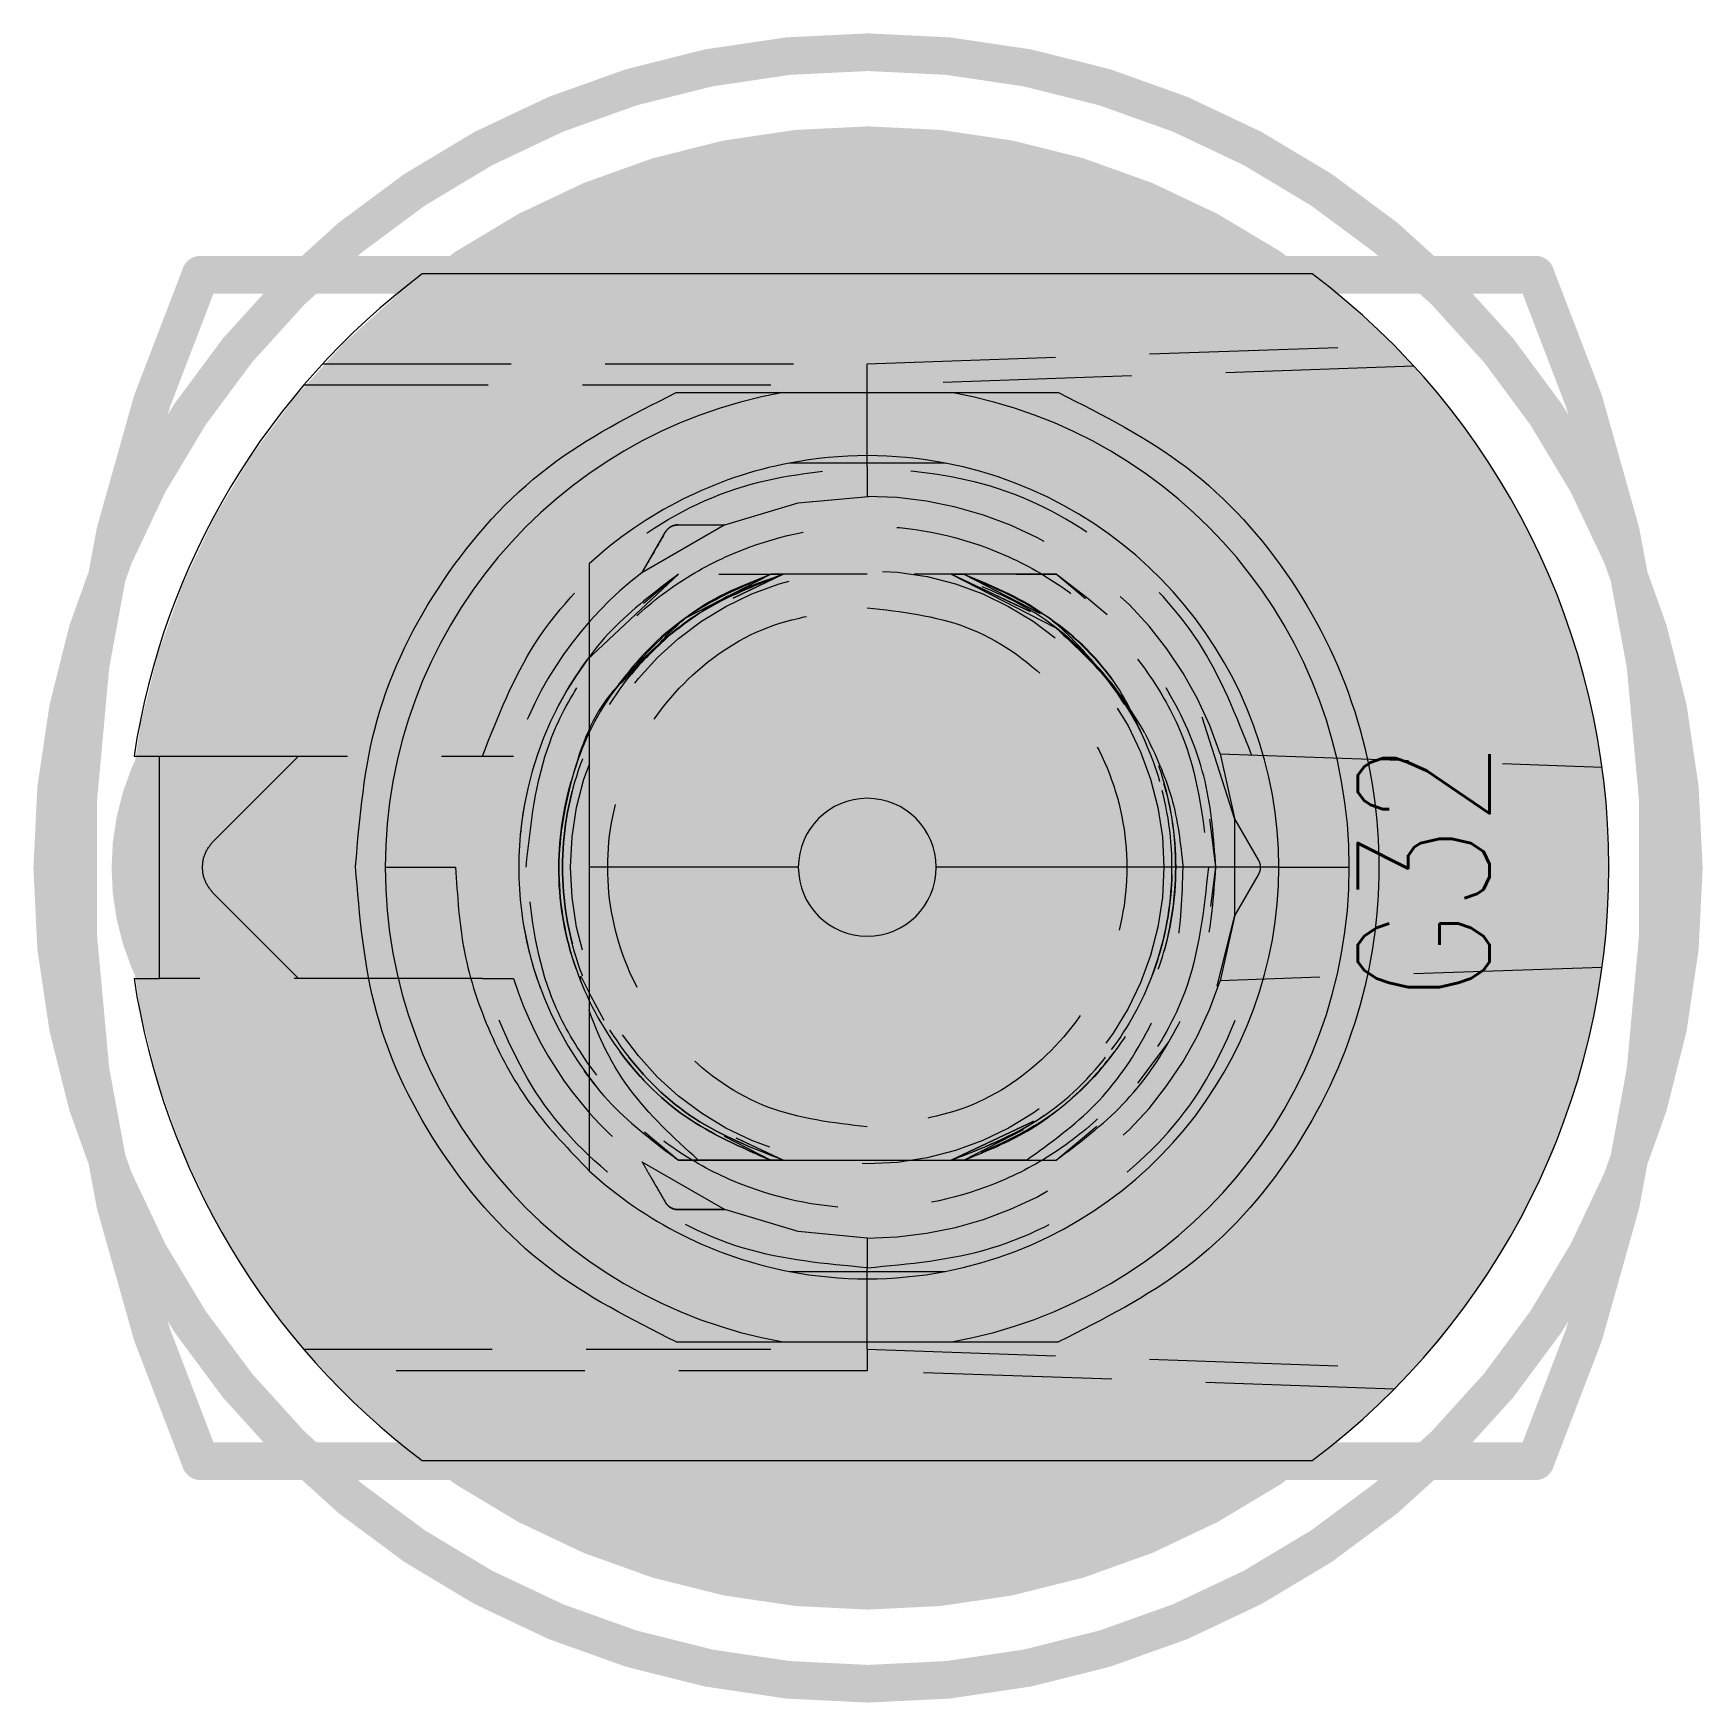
# Model space of a CAD drawing. Header units: millimetres. Extents: x 5 to 1395, y 5 to 415.
# Drawn here: x 1286.48 to 1297.73, y 230.17 to 241.43 of the extents above; entities that cross this region are included whole.
import ezdxf

# ---------------------------------------------------------------- set-up
doc = ezdxf.new("R2010")
doc.units = ezdxf.units.MM
doc.linetypes.add('HIDDEN', pattern=[1.905, 1.27, -0.635])
for name, color, linetype in [('DRIL_PLTE_THRU_01', 16, 'Continuous'), ('DRIL_PLTE_THRU_02', 146, 'Continuous'), ('DRIL_PLTE_THRU_03', 56, 'Continuous'), ('DRIL_PLTE_THRU_04', 216, 'Continuous'), ('DRIL_PLTE_THRU_05', 34, 'Continuous'), ('DRIL_PLTE_THRU_06', 96, 'Continuous'), ('DRIL_PLTE_THRU_07', 171, 'Continuous'), ('DRIL_PLTE_THRU_08', 176, 'Continuous'), ('DRIL_SYMBOL', 2, 'Continuous'), ('PADS_BOT', 5, 'Continuous'), ('PADS_INNER', 1, 'Continuous'), ('PADS_TOP', 1, 'Continuous'), ('PART_NAME_01', 1, 'Continuous'), ('PART_TOP_2DLINE_26', 5, 'Continuous'), ('PART_TOP_2DLINE_27', 5, 'Continuous')]:
    doc.layers.add(name, color=color, linetype=linetype)
doc.styles.add('W0$127', font='simplex', dxfattribs={"width": 0.75})

# ---------------------------------------------------------------- blocks, each defined once
blk = doc.blocks.new('SMOOTH_0$254')
at = {"const_width": 0.127}
blk.add_lwpolyline([(-0.0635, 0, 1), (0.0635, 0, 1)], format="xyb", close=True, dxfattribs=at)
blk = doc.blocks.new('PART_BODY_TOP_1')
at = {"layer": 'PART_TOP_2DLINE_26', "const_width": 0.254}
blk.add_lwpolyline([(5.5, 0, 1), (-5.5, 0, 1)], format="xyb", close=True, dxfattribs=at)
at = {"layer": 'PART_TOP_2DLINE_27', "const_width": 0.254}
blk.add_lwpolyline([(-4.5, 4), (4.5, 4, -0.208911), (4.5, -4), (-4.5, -4, -0.208911)], format="xyb", close=True, dxfattribs=at)
at = {"layer": 'PART_TOP_2DLINE_27'}
for p in [(-4.5, 4), (4.5, 4), (-4.5, -4), (4.5, -4)]:
    blk.add_blockref('SMOOTH_0$254', p, dxfattribs=at)
blk = doc.blocks.new('DRIL_SYMBOL_5$15')
at = {"layer": 'DRIL_SYMBOL', "const_width": 0.0508}
for points in [[(0, -0.254), (0, 0.254)], [(-0.254, 0), (0.254, 0)]]:
    blk.add_lwpolyline(points, dxfattribs=at)
blk = doc.blocks.new('DRIL_HOLE_5$15')
at = {"const_width": 2.575}
blk.add_lwpolyline([(-1.2875, 0, 1), (1.2875, 0, 1)], format="xyb", close=True, dxfattribs=at)
blk.add_blockref('DRIL_SYMBOL_5$15', (0, 0))
blk = doc.blocks.new('PAD_0')
at = {"const_width": 5}
blk.add_lwpolyline([(0, -2.5, 1), (0, 2.5, 1)], format="xyb", close=True, dxfattribs=at)
blk = doc.blocks.new('STK_TOP_181')
at = {"layer": 'DRIL_PLTE_THRU_01'}
blk.add_blockref('DRIL_HOLE_5$15', (0, 0), dxfattribs=at)
at = {"layer": 'DRIL_PLTE_THRU_02'}
blk.add_blockref('DRIL_HOLE_5$15', (0, 0), dxfattribs=at)
at = {"layer": 'DRIL_PLTE_THRU_03'}
blk.add_blockref('DRIL_HOLE_5$15', (0, 0), dxfattribs=at)
at = {"layer": 'DRIL_PLTE_THRU_04'}
blk.add_blockref('DRIL_HOLE_5$15', (0, 0), dxfattribs=at)
at = {"layer": 'DRIL_PLTE_THRU_05'}
blk.add_blockref('DRIL_HOLE_5$15', (0, 0), dxfattribs=at)
at = {"layer": 'DRIL_PLTE_THRU_06'}
blk.add_blockref('DRIL_HOLE_5$15', (0, 0), dxfattribs=at)
at = {"layer": 'DRIL_PLTE_THRU_07'}
blk.add_blockref('DRIL_HOLE_5$15', (0, 0), dxfattribs=at)
at = {"layer": 'DRIL_PLTE_THRU_08'}
blk.add_blockref('DRIL_HOLE_5$15', (0, 0), dxfattribs=at)
at = {"layer": 'PADS_BOT'}
blk.add_blockref('PAD_0', (0, 0), dxfattribs=at)
at = {"layer": 'PADS_INNER'}
blk.add_blockref('PAD_0', (0, 0), dxfattribs=at)
at = {"layer": 'PADS_TOP'}
blk.add_blockref('PAD_0', (0, 0), dxfattribs=at)
blk = doc.blocks.new('DRIL_SYMBOL_2$55')
at = {"layer": 'DRIL_SYMBOL', "const_width": 0.0508}
for points in [[(0, -0.254), (0, 0.254)], [(-0.254, 0), (0.254, 0)]]:
    blk.add_lwpolyline(points, dxfattribs=at)
blk = doc.blocks.new('DRIL_HOLE_2$55')
at = {"const_width": 1.275}
blk.add_lwpolyline([(-0.6375, 0, 1), (0.6375, 0, 1)], format="xyb", close=True, dxfattribs=at)
blk.add_blockref('DRIL_SYMBOL_2$55', (0, 0))
blk = doc.blocks.new('PAD_1')
at = {"const_width": 1.75}
blk.add_lwpolyline([(0, -0.875, 1), (0, 0.875, 1)], format="xyb", close=True, dxfattribs=at)
blk = doc.blocks.new('STK_TOP_182')
at = {"layer": 'DRIL_PLTE_THRU_01'}
blk.add_blockref('DRIL_HOLE_2$55', (0, 0), dxfattribs=at)
at = {"layer": 'DRIL_PLTE_THRU_02'}
blk.add_blockref('DRIL_HOLE_2$55', (0, 0), dxfattribs=at)
at = {"layer": 'DRIL_PLTE_THRU_03'}
blk.add_blockref('DRIL_HOLE_2$55', (0, 0), dxfattribs=at)
at = {"layer": 'DRIL_PLTE_THRU_04'}
blk.add_blockref('DRIL_HOLE_2$55', (0, 0), dxfattribs=at)
at = {"layer": 'DRIL_PLTE_THRU_05'}
blk.add_blockref('DRIL_HOLE_2$55', (0, 0), dxfattribs=at)
at = {"layer": 'DRIL_PLTE_THRU_06'}
blk.add_blockref('DRIL_HOLE_2$55', (0, 0), dxfattribs=at)
at = {"layer": 'DRIL_PLTE_THRU_07'}
blk.add_blockref('DRIL_HOLE_2$55', (0, 0), dxfattribs=at)
at = {"layer": 'DRIL_PLTE_THRU_08'}
blk.add_blockref('DRIL_HOLE_2$55', (0, 0), dxfattribs=at)
at = {"layer": 'PADS_BOT'}
blk.add_blockref('PAD_1', (0, 0), dxfattribs=at)
at = {"layer": 'PADS_INNER'}
blk.add_blockref('PAD_1', (0, 0), dxfattribs=at)
at = {"layer": 'PADS_TOP'}
blk.add_blockref('PAD_1', (0, 0), dxfattribs=at)
blk = doc.blocks.new('SYM_TOP_3')
for name, p in [('PART_BODY_TOP_1', (0, 0)), ('STK_TOP_181', (0, 0)), ('STK_TOP_182', (3.35, 0))]:
    blk.add_blockref(name, p)
blk = doc.blocks.new('PART_TOP_23')
blk.add_blockref('SYM_TOP_3', (0, 0))
at = {"layer": 'PART_NAME_01', "style": 'W0$127', "width": 0.75}
blk.add_text('G32', height=0.889, rotation=270, dxfattribs=at).set_placement((-4.191, 0.889))
blk = doc.blocks.new('q')
at = {"rotation": 180}
blk.add_blockref('PART_TOP_23', (1292.105, 235.799), dxfattribs=at)

msp = doc.modelspace()

# ---------------------------------------------------------------- linework, layer by layer
at = {"color": 7, "linetype": 'Continuous', "lineweight": 15}
for p, q in [((1295.0998, 239.8038), (1289.0998, 239.8038)), ((1287.1564, 236.5538), (1287.3248, 236.5538)), ((1287.3248, 236.5538), (1287.3248, 235.0538)), ((1288.8498, 235.8038), (1289.3248, 235.8038)), ((1291.6351, 235.8038), (1290.2248, 235.8038)), ((1294.8748, 235.8038), (1292.5646, 235.8038)), ((1294.8748, 235.8038), (1295.3498, 235.8038)), ((1287.1564, 235.0538), (1287.3248, 235.0538)), ((1289.0998, 231.8038), (1295.0998, 231.8038))]:
    msp.add_line(p, q, dxfattribs=at)
at = {"color": 7, "linetype": 'HIDDEN', "lineweight": 0}
for p, q in [((1292.0998, 239.1982), (1295.6523, 239.3223)), ((1288.4285, 239.1981), (1292.0998, 239.1981)), ((1292.0998, 239.0538), (1292.0998, 239.1982)), ((1295.7855, 239.1825), (1292.0998, 239.0538)), ((1291.4495, 239.0538), (1288.3001, 239.0538)), ((1292.0998, 238.5038), (1292.0998, 239.0538)), ((1292.0998, 238.5038), (1292.0998, 238.3038)), ((1292.6242, 238.5288), (1292.6242, 238.5288)), ((1291.1399, 238.1121), (1290.5807, 237.7893)), ((1290.5807, 237.7893), (1290.7382, 238.0621)), ((1290.2106, 237.2014), (1290.8263, 237.7788)), ((1290.8263, 237.7788), (1290.5903, 237.581)), ((1290.8772, 237.4848), (1291.4489, 237.7788)), ((1290.8772, 237.4848), (1291.4489, 237.7788)), ((1291.0989, 237.7788), (1291.4489, 237.7788)), ((1291.1948, 237.619), (1291.5338, 237.7788)), ((1291.5338, 237.7788), (1291.1948, 237.619)), ((1291.4489, 237.7788), (1291.2078, 237.6548)), ((1291.7846, 237.7788), (1291.5338, 237.7788)), ((1292.0182, 237.7788), (1291.7846, 237.7788)), ((1292.0998, 237.7788), (1291.8318, 237.7788)), ((1292.6658, 237.7788), (1292.415, 237.7788)), ((1292.6658, 237.7788), (1293.3713, 237.4175)), ((1292.6658, 237.7788), (1293.1357, 237.5572)), ((1293.1356, 237.5572), (1292.6658, 237.7788)), ((1292.6658, 237.7787), (1293.1979, 237.5279)), ((1293.1979, 237.5279), (1292.6658, 237.7787)), ((1292.6658, 237.7787), (1293.1979, 237.5279)), ((1293.1979, 237.5279), (1292.6658, 237.7787)), ((1293.3733, 237.7788), (1292.7507, 237.7788)), ((1293.1977, 237.5489), (1292.7507, 237.7788)), ((1292.7507, 237.7788), (1293.2647, 237.5145)), ((1293.2648, 237.5144), (1292.7507, 237.7788)), ((1292.7507, 237.7788), (1293.2648, 237.5145)), ((1293.1007, 237.7788), (1293.3733, 237.7788)), ((1293.5127, 237.662), (1293.3733, 237.7788)), ((1293.5708, 237.6133), (1293.3733, 237.7788)), ((1294.5789, 236.1266), (1294.3587, 236.8148)), ((1294.4799, 236.5687), (1297.054, 236.4788)), ((1294.4799, 236.5687), (1294.5789, 236.1266)), ((1287.3248, 236.5538), (1289.5061, 236.5538)), ((1287.6917, 235.9806), (1288.265, 236.5538)), ((1294.4498, 235.8038), (1294.4092, 236.1275)), ((1294.4498, 235.8038), (1294.4109, 236.1141)), ((1294.5789, 236.1266), (1294.7364, 235.8538)), ((1294.5789, 235.4809), (1294.5789, 236.1266)), ((1294.4166, 235.5388), (1294.4498, 235.8038)), ((1294.7364, 235.7538), (1294.5789, 235.4809)), ((1288.265, 235.0538), (1287.6917, 235.627)), ((1294.4598, 235.003), (1294.5789, 235.4809)), ((1294.5789, 235.4809), (1294.4799, 235.0389)), ((1297.054, 235.1288), (1294.4799, 235.0389)), ((1289.5061, 235.0538), (1287.3248, 235.0538)), ((1293.9243, 234.3472), (1294.135, 234.6288)), ((1293.2223, 234.0912), (1292.6658, 233.8288)), ((1292.6658, 233.8288), (1293.2223, 234.0912)), ((1293.2223, 234.0912), (1292.6658, 233.8288)), ((1292.6658, 233.8288), (1293.2223, 234.0912)), ((1290.5979, 234.0202), (1290.8263, 233.8288)), ((1290.648, 233.9782), (1290.8263, 233.8288)), ((1291.1341, 233.9907), (1291.4489, 233.8288)), ((1291.5338, 233.8288), (1291.2165, 233.9784)), ((1291.2209, 233.9763), (1291.5338, 233.8288)), ((1292.7507, 233.8288), (1293.1542, 234.0362)), ((1293.3733, 233.8288), (1293.6468, 234.058)), ((1290.5807, 233.8183), (1291.1399, 233.4954)), ((1290.8263, 233.8288), (1291.4489, 233.8288)), ((1291.4489, 233.8288), (1290.8263, 233.8288)), ((1290.8263, 233.8288), (1291.7846, 233.8288)), ((1291.7846, 233.8288), (1292.415, 233.8288)), ((1292.415, 233.8288), (1293.1724, 233.8288)), ((1292.7507, 233.8288), (1293.3733, 233.8288)), ((1293.1724, 233.8288), (1292.7507, 233.8288)), ((1291.1399, 233.4954), (1290.8248, 233.4954)), ((1292.0998, 233.3038), (1292.0998, 233.1038)), ((1292.0998, 232.5538), (1292.0998, 233.1038)), ((1288.3001, 232.5538), (1291.4495, 232.5538)), ((1292.0998, 232.5538), (1295.7855, 232.4251)), ((1292.0998, 232.5538), (1292.0998, 232.4094)), ((1292.0998, 232.4094), (1288.4285, 232.4094)), ((1295.6523, 232.2853), (1292.0998, 232.4094))]:
    msp.add_line(p, q, dxfattribs=at)
at = {"color": 7, "linetype": 'HIDDEN', "lineweight": 0, "flags": 128}
for points in [[(1291.1399, 238.1121), (1291.6342, 238.26), (1292.1083, 238.3038)], [(1290.8263, 237.7788), (1290.8263, 237.7788)], [(1291.5338, 237.7788), (1291.5338, 237.7788)], [(1291.5338, 237.7788), (1291.5338, 237.7788)], [(1291.5338, 237.7788), (1291.5338, 237.7788)], [(1291.5338, 237.7788), (1291.5338, 237.7788)], [(1291.5338, 237.7788), (1291.5338, 237.7788)], [(1292.6658, 237.7788), (1292.6658, 237.7788)], [(1292.6658, 237.7788), (1292.6658, 237.7788)], [(1292.6658, 237.7788), (1292.6658, 237.7788)], [(1292.6658, 237.7788), (1292.6658, 237.7788)], [(1292.6658, 237.7788), (1292.6658, 237.7788)], [(1292.6658, 237.7788), (1292.6658, 237.7788)], [(1292.6658, 237.7788), (1292.6658, 237.7788)], [(1292.6658, 237.7788), (1292.6658, 237.7788)], [(1293.3733, 237.7788), (1293.3733, 237.7788)], [(1290.1706, 235.0277), (1290.1668, 235.0563), (1290.1667, 235.0652), (1290.167, 235.0665), (1290.1674, 235.0674), (1290.1675, 235.0675), (1290.1675, 235.0676), (1290.1676, 235.0676), (1290.1676, 235.0676), (1290.1676, 235.0676), (1290.1676, 235.0676), (1290.1676, 235.0676), (1290.1675, 235.0676), (1290.1673, 235.0676), (1290.1672, 235.0676), (1290.1672, 235.0676), (1290.1672, 235.0676), (1290.1672, 235.0676), (1290.1672, 235.0676), (1290.1673, 235.0676), (1290.1675, 235.0677), (1290.1677, 235.0677), (1290.1678, 235.0677), (1290.1678, 235.0677), (1290.1679, 235.0678), (1290.1679, 235.0678), (1290.1679, 235.0678), (1290.1679, 235.0678), (1290.1682, 235.0678), (1290.1686, 235.0677), (1290.1693, 235.0673), (1290.1719, 235.0644), (1290.2361, 234.9349), (1290.3233, 234.7719)], [(1293.879, 234.7765), (1293.879, 234.7765)], [(1293.127, 234.0246), (1293.127, 234.0246)], [(1290.8263, 233.8288), (1290.8263, 233.8288)], [(1290.8263, 233.8288), (1290.8263, 233.8288)], [(1290.8263, 233.8288), (1290.8263, 233.8288)], [(1290.8263, 233.8288), (1290.8263, 233.8288)], [(1290.8263, 233.8288), (1290.8263, 233.8288)], [(1290.8263, 233.8288), (1290.8263, 233.8288)], [(1290.8263, 233.8288), (1290.8263, 233.8288)], [(1290.8263, 233.8288), (1290.8263, 233.8288)], [(1291.7846, 233.8288), (1291.7846, 233.8288)], [(1292.415, 233.8288), (1292.415, 233.8288)], [(1293.3733, 233.8288), (1293.3733, 233.8288)], [(1293.3733, 233.8288), (1293.3733, 233.8288)], [(1293.3733, 233.8288), (1293.3733, 233.8288)], [(1293.3733, 233.8288), (1293.3733, 233.8288)], [(1293.3733, 233.8288), (1293.3733, 233.8288)], [(1293.3733, 233.8288), (1293.3733, 233.8288)], [(1293.3733, 233.8288), (1293.3733, 233.8288)], [(1292.0998, 233.3038), (1291.6342, 233.3475), (1291.1399, 233.4954)]]:
    msp.add_lwpolyline(points, dxfattribs=at)
at = {"color": 7, "linetype": 'HIDDEN', "lineweight": 0}
msp.add_circle((1292.0998, 235.8038), 2, dxfattribs=at)
at = {"color": 7, "linetype": 'Continuous', "lineweight": 15}
for radius, start, end in [(5, 126.8699, 171.37307), (5, 306.8699, 53.1301), (3.25, 100.06327, 180), (3.25, 0, 79.93673), (2.775, 100.89324, 132.50663), (2.775, 79.10676, 100.89295), (2.775, 0, 79.10705), (0.4648, 0, 180), (3.25, 180, 259.93673), (0.4648, 180, 0), (2.775, 280.89295, 0), (3.25, 280.06327, 0), (5, 188.62693, 233.1301), (2.775, 227.49336, 259.10705), (2.775, 259.10668, 280.89376)]:
    msp.add_arc((1292.0998, 235.8038), radius, start, end, dxfattribs=at)
at = {"color": 7, "linetype": 'HIDDEN', "lineweight": 0}
for radius, start, end in [(2.5, 17.81569, 90), (2.5, 127.42024, 162.5424), (2.35, 143.50581, 237.18508), (2.5, 197.4576, 232.57976), (2.5, 270, 342.18431)]:
    msp.add_arc((1292.0998, 235.8038), radius, start, end, dxfattribs=at)
at = {"color": 7, "linetype": 'Continuous', "lineweight": 15}
for points, knots in [([(1288.6498, 235.8098), (1288.6784, 236.1433), (1288.737, 236.8255), (1289.2032, 237.7632), (1289.9001, 238.5449), (1290.5115, 238.8531), (1290.8104, 239.0038)], [0, 0, 0, 0, 0.2444231, 0.4999988, 0.7555771, 1, 1, 1, 1]), ([(1290.8104, 239.0038), (1290.9449, 239.0038), (1291.1187, 239.0038), (1291.313, 239.0038), (1291.3936, 239.0038), (1291.4476, 239.0038), (1291.4872, 239.0038), (1291.5134, 239.0038), (1291.5275, 239.0038), (1291.5315, 239.0038), (1291.5318, 239.0038), (1291.5319, 239.0038)], [0, 0, 0, 0, 0.5219303, 0.6747098, 0.7796398, 0.8517274, 0.9016628, 0.9545684, 0.9758824, 0.9930947, 1, 1, 1, 1]), ([(1291.5319, 239.0038), (1291.7079, 239.0038), (1292.0603, 239.0038), (1292.4534, 239.0038), (1292.6458, 239.0038), (1292.6677, 239.0038)], [0, 0, 0, 0, 0.469102, 0.9396181, 1, 1, 1, 1]), ([(1292.6677, 239.0038), (1292.6682, 239.0038), (1292.6694, 239.0038), (1292.6811, 239.0038), (1292.7246, 239.0038), (1292.9211, 239.0038), (1293.155, 239.0038), (1293.3512, 239.0038), (1293.3892, 239.0038)], [0, 0, 0, 0, 0.0169314, 0.0392985, 0.0816917, 0.236197, 0.8521604, 1, 1, 1, 1]), ([(1293.3892, 239.0038), (1293.6882, 238.8529), (1294.2999, 238.5441), (1295.002, 237.7608), (1295.4504, 236.8211), (1295.5984, 235.8038), (1295.4504, 234.7864), (1295.002, 233.8468), (1294.2999, 233.0635), (1293.6882, 232.7547), (1293.3892, 232.6038)], [0, 0, 0, 0, 0.1222038, 0.25, 0.377796, 0.4999996, 0.6222032, 0.75, 0.8777962, 1, 1, 1, 1]), ([(1292.6242, 238.5288), (1292.3341, 238.5288), (1291.981, 238.5288), (1291.6368, 238.5288), (1291.5754, 238.5288)], [0, 0, 0, 0, 0.8214879, 1, 1, 1, 1]), ([(1290.2248, 237.8495), (1290.2248, 237.4119), (1290.2248, 236.8089), (1290.2248, 236.0201), (1290.2248, 235.8038)], [0, 0, 0, 0, 0.7257586, 1, 1, 1, 1]), ([(1290.8104, 232.6038), (1290.5107, 232.755), (1289.8976, 233.0643), (1289.1995, 233.8492), (1288.734, 234.7908), (1288.6774, 235.4753), (1288.6498, 235.8098)], [0, 0, 0, 0, 0.2443907, 0.4999995, 0.7556086, 1, 1, 1, 1]), ([(1289.3248, 235.8038), (1289.3362, 235.612), (1289.3591, 235.2285), (1289.5439, 234.6793), (1289.8238, 234.172), (1290.0912, 233.896), (1290.2248, 233.758)], [0, 0, 0, 0, 0.25, 0.5, 0.749998, 1, 1, 1, 1]), ([(1290.2248, 235.8038), (1290.2248, 235.6089), (1290.2248, 235.1044), (1290.2248, 234.4227), (1290.2248, 233.9737), (1290.2248, 233.7581)], [0, 0, 0, 0, 0.2465265, 0.6381386, 1, 1, 1, 1]), ([(1291.5754, 233.0788), (1291.8655, 233.0788), (1292.2186, 233.0788), (1292.5628, 233.0788), (1292.6242, 233.0788)], [0, 0, 0, 0, 0.8214929, 1, 1, 1, 1]), ([(1290.8104, 232.6038), (1290.9449, 232.6038), (1291.1187, 232.6038), (1291.313, 232.6038), (1291.3936, 232.6038), (1291.4476, 232.6038), (1291.4872, 232.6038), (1291.5134, 232.6038), (1291.5275, 232.6038), (1291.5315, 232.6038), (1291.5318, 232.6038), (1291.5319, 232.6038)], [0, 0, 0, 0, 0.5219303, 0.6747098, 0.7796398, 0.8517274, 0.9016628, 0.9545684, 0.9758824, 0.9930947, 1, 1, 1, 1]), ([(1291.5319, 232.6038), (1291.7079, 232.6038), (1292.0603, 232.6038), (1292.4534, 232.6038), (1292.6458, 232.6038), (1292.6677, 232.6038)], [0, 0, 0, 0, 0.469102, 0.9396181, 1, 1, 1, 1]), ([(1292.6677, 232.6038), (1292.6682, 232.6038), (1292.6694, 232.6038), (1292.6811, 232.6038), (1292.7246, 232.6038), (1292.9211, 232.6038), (1293.155, 232.6038), (1293.3512, 232.6038), (1293.3892, 232.6038)], [0, 0, 0, 0, 0.0169314, 0.0392985, 0.0816917, 0.236197, 0.8521604, 1, 1, 1, 1])]:
    msp.add_open_spline(points, degree=3, knots=knots, dxfattribs=at)
at = {"color": 7, "linetype": 'HIDDEN', "lineweight": 0}
for points, knots in [([(1289.5061, 236.5538), (1289.6093, 236.8181), (1289.8215, 237.361), (1290.4507, 237.9973), (1291.2367, 238.425), (1291.8172, 238.478), (1292.0998, 238.5038)], [0, 0, 0, 0, 0.24339277, 0.49999976, 0.75660896, 1, 1, 1, 1]), ([(1294.6914, 236.5613), (1294.5876, 236.8247), (1294.3745, 237.3659), (1293.7456, 237.9995), (1292.961, 238.4254), (1292.3818, 238.4781), (1292.0998, 238.5038)], [0, 0, 0, 0, 0.2434236, 0.4999997, 0.7565772, 1, 1, 1, 1]), ([(1289.7998, 235.8038), (1289.8307, 236.093), (1289.8784, 236.5395), (1290.1647, 237.0756), (1290.4619, 237.4411), (1290.8279, 237.7403), (1291.3639, 238.0176), (1292.0998, 238.1596), (1292.8356, 238.0176), (1293.3716, 237.7404), (1293.7375, 237.4413), (1294.0348, 237.0758), (1294.3212, 236.5396), (1294.3689, 236.093), (1294.3998, 235.8038)], [0, 0, 0, 0, 0.1197214, 0.1848231, 0.2499997, 0.3151018, 0.3802781, 0.4999995, 0.6197219, 0.6848236, 0.7500002, 0.8151023, 0.8802786, 1, 1, 1, 1]), ([(1290.7382, 238.0621), (1290.6972, 237.9911), (1290.643, 237.8972), (1290.5948, 237.8137), (1290.5824, 237.7924), (1290.5812, 237.7903), (1290.5807, 237.7893)], [0, 0, 0, 0, 0.6387252, 0.8437507, 0.9250025, 1, 1, 1, 1]), ([(1290.7382, 238.0621), (1290.7431, 238.0694), (1290.7529, 238.0838), (1290.7743, 238.0996), (1290.7987, 238.1102), (1290.8161, 238.1115), (1290.8248, 238.1121)], [0, 0, 0, 0, 0.2508058, 0.5000111, 0.7491998, 1, 1, 1, 1]), ([(1290.8248, 238.1121), (1290.8171, 238.1118), (1290.8067, 238.1114), (1290.7894, 238.1059), (1290.7811, 238.1022), (1290.7753, 238.0991), (1290.7696, 238.0956), (1290.762, 238.0902), (1290.748, 238.0777), (1290.7424, 238.0688), (1290.7382, 238.0621)], [0, 0, 0, 0, 0.3001409, 0.4066692, 0.4526345, 0.4958868, 0.5401136, 0.5867227, 0.694532, 1, 1, 1, 1]), ([(1290.8248, 238.1121), (1290.9069, 238.1121), (1291.0152, 238.1121), (1291.1117, 238.1121), (1291.1363, 238.1121), (1291.1387, 238.1121), (1291.1399, 238.1121)], [0, 0, 0, 0, 0.6387118, 0.8437434, 0.9249974, 1, 1, 1, 1]), ([(1290.8263, 237.7788), (1290.6697, 237.661), (1290.3565, 237.4253), (1290.0158, 236.9387), (1289.7986, 236.3905), (1289.7254, 235.8038), (1289.7986, 235.2171), (1290.0158, 234.6689), (1290.3565, 234.1822), (1290.6697, 233.9466), (1290.8263, 233.8288)], [0, 0, 0, 0, 0.1249999, 0.2499995, 0.3750003, 0.4999998, 0.6250009, 0.7500002, 0.8750012, 1, 1, 1, 1]), ([(1291.4489, 237.7788), (1291.249, 237.692), (1290.8491, 237.5186), (1290.3879, 237.0403), (1290.0886, 236.4554), (1289.9862, 235.8038), (1290.0886, 235.1521), (1290.3879, 234.5673), (1290.8491, 234.0889), (1291.249, 233.9155), (1291.4489, 233.8288)], [0, 0, 0, 0, 0.1249998, 0.249999, 0.3749989, 0.4999995, 0.6250001, 0.75, 0.8750002, 1, 1, 1, 1]), ([(1291.5338, 233.8288), (1291.327, 233.9097), (1290.9133, 234.0715), (1290.4311, 234.548), (1290.1172, 235.1398), (1290.0094, 235.8038), (1290.1172, 236.4678), (1290.4311, 237.0595), (1290.9133, 237.536), (1291.327, 237.6979), (1291.5338, 237.7788)], [0, 0, 0, 0, 0.1250004, 0.2500005, 0.3749995, 0.5000007, 0.6250003, 0.7500005, 0.8749997, 1, 1, 1, 1]), ([(1291.5338, 237.7788), (1291.327, 237.6979), (1290.9133, 237.536), (1290.4311, 237.0595), (1290.1172, 236.4678), (1290.0094, 235.8038), (1290.1172, 235.1398), (1290.4311, 234.548), (1290.9133, 234.0715), (1291.327, 233.9097), (1291.5338, 233.8288)], [0, 0, 0, 0, 0.1250003, 0.2499995, 0.3749997, 0.4999993, 0.6250005, 0.7499995, 0.8749996, 1, 1, 1, 1]), ([(1291.5338, 233.8288), (1291.327, 233.9097), (1290.9133, 234.0716), (1290.4311, 234.548), (1290.1172, 235.1398), (1290.0094, 235.8038), (1290.1172, 236.4678), (1290.4311, 237.0595), (1290.9133, 237.536), (1291.327, 237.6978), (1291.5338, 237.7787)], [0, 0, 0, 0, 0.1249998, 0.2499996, 0.3749998, 0.5000001, 0.6250005, 0.7499995, 0.8750003, 1, 1, 1, 1]), ([(1291.5338, 237.7787), (1291.327, 237.6978), (1290.9133, 237.536), (1290.4311, 237.0595), (1290.1172, 236.4678), (1290.0094, 235.8038), (1290.1172, 235.1398), (1290.4311, 234.548), (1290.9133, 234.0716), (1291.327, 233.9097), (1291.5338, 233.8288)], [0, 0, 0, 0, 0.1249997, 0.2500005, 0.3749995, 0.4999999, 0.6250002, 0.7500004, 0.8750002, 1, 1, 1, 1]), ([(1291.5338, 233.8288), (1291.327, 233.9097), (1290.9133, 234.0716), (1290.4311, 234.548), (1290.1172, 235.1398), (1290.0094, 235.8038), (1290.1172, 236.4678), (1290.4311, 237.0595), (1290.9133, 237.536), (1291.327, 237.6978), (1291.5338, 237.7787)], [0, 0, 0, 0, 0.1249999, 0.2499998, 0.3750002, 0.5000007, 0.6249998, 0.7500002, 0.8750001, 1, 1, 1, 1]), ([(1291.5338, 237.7787), (1291.327, 237.6978), (1290.9133, 237.536), (1290.4311, 237.0595), (1290.1172, 236.4678), (1290.0094, 235.8038), (1290.1172, 235.1398), (1290.4311, 234.548), (1290.9133, 234.0716), (1291.327, 233.9097), (1291.5338, 233.8288)], [0, 0, 0, 0, 0.1249999, 0.2499998, 0.3750002, 0.4999993, 0.6249998, 0.7500002, 0.8750001, 1, 1, 1, 1]), ([(1290.4281, 237.0405), (1290.5696, 237.2032), (1290.8526, 237.5284), (1291.2501, 237.6953), (1291.4489, 237.7788)], [0, 0, 0, 0, 0.5000022, 1, 1, 1, 1]), ([(1290.6557, 237.2647), (1290.7249, 237.3413), (1290.94, 237.58), (1291.2432, 237.6984), (1291.4489, 237.7788)], [0, 0, 0, 0, 0.3212805, 1, 1, 1, 1]), ([(1291.5338, 237.7788), (1291.3946, 237.7306), (1291.1162, 237.6342), (1290.8821, 237.4552), (1290.7651, 237.3657)], [0, 0, 0, 0, 0.50000229, 1, 1, 1, 1]), ([(1291.5338, 237.7788), (1291.3946, 237.7306), (1291.1162, 237.6342), (1290.8821, 237.4552), (1290.7651, 237.3657)], [0, 0, 0, 0, 0.50000339, 1, 1, 1, 1]), ([(1291.5338, 237.7788), (1291.5335, 237.7788), (1291.5327, 237.7788), (1291.5258, 237.7788), (1291.4992, 237.7788), (1291.4707, 237.7788), (1291.4489, 237.7788)], [0, 0, 0, 0, 0.06890697, 0.14545954, 0.34492242, 1, 1, 1, 1]), ([(1291.4489, 237.7788), (1291.4705, 237.7788), (1291.4986, 237.7788), (1291.5259, 237.7788), (1291.5327, 237.7788), (1291.5335, 237.7788), (1291.5338, 237.7788)], [0, 0, 0, 0, 0.6594715, 0.8553422, 0.9305092, 1, 1, 1, 1]), ([(1292.6658, 237.7788), (1292.6662, 237.7788), (1292.6669, 237.7788), (1292.6738, 237.7788), (1292.7004, 237.7788), (1292.7289, 237.7788), (1292.7507, 237.7788)], [0, 0, 0, 0, 0.0688681, 0.1454335, 0.3448714, 1, 1, 1, 1]), ([(1292.7507, 237.7788), (1292.7291, 237.7788), (1292.701, 237.7788), (1292.6738, 237.7788), (1292.6669, 237.7788), (1292.6662, 237.7788), (1292.6658, 237.7788)], [0, 0, 0, 0, 0.6593951, 0.8552813, 0.9304925, 1, 1, 1, 1]), ([(1292.6658, 237.7788), (1292.6662, 237.7788), (1292.667, 237.7788), (1292.6738, 237.7788), (1292.7004, 237.7788), (1292.7289, 237.7788), (1292.7507, 237.7788)], [0, 0, 0, 0, 0.0689523, 0.1455941, 0.3451968, 1, 1, 1, 1]), ([(1292.6658, 233.8288), (1292.8726, 233.9097), (1293.2863, 234.0715), (1293.7686, 234.548), (1294.0825, 235.1398), (1294.1902, 235.8038), (1294.0825, 236.4678), (1293.7685, 237.0595), (1293.2863, 237.536), (1292.8726, 237.6979), (1292.6658, 237.7788)], [0, 0, 0, 0, 0.1249999, 0.2499994, 0.3749991, 0.4999998, 0.6249999, 0.7499991, 0.8749996, 1, 1, 1, 1]), ([(1292.7507, 237.7788), (1292.9507, 237.6921), (1293.3505, 237.5186), (1293.8117, 237.0403), (1294.111, 236.4554), (1294.2135, 235.8038), (1294.111, 235.1521), (1293.8117, 234.5673), (1293.3505, 234.0889), (1292.9507, 233.9155), (1292.7507, 233.8288)], [0, 0, 0, 0, 0.12500044, 0.25000058, 0.37499981, 0.50000036, 0.62499994, 0.75000107, 0.87500022, 1, 1, 1, 1]), ([(1293.9828, 236.6324), (1293.9233, 236.7662), (1293.7758, 237.0985), (1293.3464, 237.5168), (1292.9493, 237.6914), (1292.7507, 237.7788)], [0, 0, 0, 0, 0.2522686, 0.626133, 1, 1, 1, 1]), ([(1292.7507, 237.7788), (1292.9547, 237.696), (1293.2993, 237.5563), (1293.543, 237.2788), (1293.6424, 237.1656)], [0, 0, 0, 0, 0.5921117, 1, 1, 1, 1]), ([(1294.4498, 235.8038), (1294.4357, 235.9994), (1294.4076, 236.3905), (1294.182, 236.9387), (1293.8435, 237.4253), (1293.5301, 237.661), (1293.3733, 237.7788)], [0, 0, 0, 0, 0.249999, 0.5000008, 0.7500002, 1, 1, 1, 1]), ([(1294.4498, 235.8038), (1294.4357, 235.9994), (1294.4076, 236.3905), (1294.182, 236.9387), (1293.8435, 237.4253), (1293.5301, 237.661), (1293.3733, 237.7788)], [0, 0, 0, 0, 0.24999903, 0.50000079, 0.75000018, 1, 1, 1, 1]), ([(1292.0998, 234.0538), (1291.8708, 234.0801), (1291.4127, 234.1327), (1290.8302, 234.5374), (1290.4409, 235.1158), (1290.3042, 235.8038), (1290.4409, 236.4917), (1290.8302, 237.0702), (1291.4127, 237.4749), (1291.8708, 237.5275), (1292.0998, 237.5538)], [0, 0, 0, 0, 0.1250001, 0.2499994, 0.3749999, 0.5000002, 0.6250006, 0.7500011, 0.8749997, 1, 1, 1, 1]), ([(1292.0998, 237.5538), (1292.3288, 237.5275), (1292.7869, 237.4749), (1293.3695, 237.0702), (1293.7587, 236.4917), (1293.8954, 235.8038), (1293.7587, 235.1158), (1293.3695, 234.5374), (1292.7869, 234.1327), (1292.3288, 234.0801), (1292.0998, 234.0538)], [0, 0, 0, 0, 0.1250014, 0.2499997, 0.375, 0.4999998, 0.6249995, 0.7499998, 0.8749989, 1, 1, 1, 1]), ([(1290.7651, 237.3657), (1290.673, 237.2792), (1290.5648, 237.1775), (1290.4607, 237.0638), (1290.4388, 237.0443), (1290.4319, 237.0404), (1290.4296, 237.0401), (1290.4286, 237.0402), (1290.4282, 237.0404), (1290.4281, 237.0405)], [0, 0, 0, 0, 0.8053632, 0.9459644, 0.9826939, 0.9932381, 0.9969223, 0.9985021, 1, 1, 1, 1]), ([(1293.3713, 237.4175), (1293.5096, 237.2895), (1293.7863, 237.0334), (1294.0496, 236.5249), (1294.1739, 235.971), (1294.1411, 235.4025), (1293.9562, 234.8639), (1293.6315, 234.3983), (1293.1953, 234.0273), (1292.8423, 233.895), (1292.6658, 233.8288)], [0, 0, 0, 0, 0.1249988, 0.249999, 0.3749995, 0.5000005, 0.6250002, 0.7500012, 0.8750007, 1, 1, 1, 1]), ([(1293.9723, 236.7083), (1293.8897, 236.8424), (1293.7254, 237.1094), (1293.489, 237.3152), (1293.3713, 237.4175)], [0, 0, 0, 0, 0.5024662, 1, 1, 1, 1]), ([(1291.4489, 233.8288), (1291.249, 233.9155), (1290.8491, 234.0889), (1290.3878, 234.5674), (1290.0889, 235.1518), (1289.9849, 235.8051), (1290.0933, 236.4503), (1290.3267, 236.9633), (1290.5713, 237.1874), (1290.6557, 237.2647)], [0, 0, 0, 0, 0.1532176, 0.3064362, 0.459654, 0.6128733, 0.7660908, 0.9193102, 1, 1, 1, 1]), ([(1291.4489, 233.8288), (1291.249, 233.9155), (1290.8492, 234.0889), (1290.3879, 234.5674), (1290.0889, 235.1518), (1289.9853, 235.8049), (1290.092, 236.4514), (1290.3469, 236.9946), (1290.6214, 237.2419), (1290.7343, 237.3436)], [0, 0, 0, 0, 0.1492872, 0.2985749, 0.4478623, 0.5971505, 0.746437, 0.8957243, 1, 1, 1, 1]), ([(1291.4489, 233.8288), (1291.249, 233.9155), (1290.8492, 234.0889), (1290.3879, 234.5674), (1290.0889, 235.1518), (1289.9853, 235.8049), (1290.0921, 236.4513), (1290.3449, 236.9915), (1290.6165, 237.2365), (1290.7265, 237.3358)], [0, 0, 0, 0, 0.1496692, 0.2993388, 0.4490081, 0.5986766, 0.7483467, 0.898016, 1, 1, 1, 1]), ([(1290.7244, 237.3337), (1290.6151, 237.2351), (1290.3443, 236.9907), (1290.0921, 236.4513), (1289.9852, 235.8049), (1290.0888, 235.1518), (1290.3878, 234.5674), (1290.8491, 234.0889), (1291.249, 233.9155), (1291.4489, 233.8288)], [0, 0, 0, 0, 0.1013769, 0.2511478, 0.4009175, 0.5506889, 0.700459, 0.85023, 1, 1, 1, 1]), ([(1290.4342, 237.0419), (1290.4277, 237.0355), (1290.2679, 236.8766), (1290.0997, 236.445), (1289.9832, 235.8066), (1290.0894, 235.1514), (1290.3877, 234.5675), (1290.8492, 234.0889), (1291.249, 233.9155), (1291.4489, 233.8288)], [0, 0, 0, 0, 0.0069761, 0.17248, 0.337983, 0.5034879, 0.6689919, 0.8344962, 1, 1, 1, 1]), ([(1292.7507, 233.8288), (1292.888, 233.8836), (1293.1625, 233.9932), (1293.5184, 234.2632), (1293.8125, 234.5963), (1294.0286, 234.9856), (1294.1583, 235.4115), (1294.1934, 235.8544), (1294.1402, 236.298), (1294.0282, 236.5716), (1293.9723, 236.7083)], [0, 0, 0, 0, 0.1249993, 0.2500005, 0.3749997, 0.5000007, 0.6250003, 0.7499997, 0.875, 1, 1, 1, 1]), ([(1293.9723, 236.7083), (1294.0403, 236.5657), (1294.1772, 236.2788), (1294.2116, 235.9627), (1294.2289, 235.8038)], [0, 0, 0, 0, 0.4970662, 1, 1, 1, 1]), ([(1289.5061, 236.5538), (1289.5338, 236.5538), (1289.5889, 236.5538), (1289.6571, 236.5538), (1289.7063, 236.5538), (1289.7121, 236.5538), (1289.715, 236.5538)], [0, 0, 0, 0, 0.2581051, 0.5125913, 0.7555927, 1, 1, 1, 1]), ([(1287.6917, 235.627), (1287.6712, 235.6528), (1287.6302, 235.7045), (1287.6127, 235.8038), (1287.6302, 235.9031), (1287.6712, 235.9547), (1287.6917, 235.9806)], [0, 0, 0, 0, 0.2500054, 0.5000094, 0.7499946, 1, 1, 1, 1]), ([(1294.3998, 235.8038), (1294.3689, 235.5146), (1294.3212, 235.0681), (1294.0349, 234.5319), (1293.7377, 234.1665), (1293.3717, 233.8673), (1292.8357, 233.59), (1292.0998, 233.448), (1291.3641, 233.59), (1290.8281, 233.8672), (1290.4621, 234.1663), (1290.1648, 234.5318), (1289.8784, 235.0679), (1289.8307, 235.5146), (1289.7998, 235.8038)], [0, 0, 0, 0, 0.11972115, 0.18482368, 0.25000011, 0.31510211, 0.38027834, 0.50000051, 0.61972166, 0.68482327, 0.7499997, 0.8151017, 0.88027885, 1, 1, 1, 1]), ([(1293.1724, 233.8288), (1293.3353, 233.946), (1293.659, 234.1787), (1293.9998, 234.6718), (1294.2136, 235.2232), (1294.2238, 235.6111), (1294.2289, 235.8038)], [0, 0, 0, 0, 0.2550538, 0.5067389, 0.7550528, 1, 1, 1, 1]), ([(1293.3733, 233.8288), (1293.5301, 233.9466), (1293.8436, 234.1822), (1294.182, 234.6689), (1294.4076, 235.2171), (1294.4357, 235.6082), (1294.4498, 235.8038)], [0, 0, 0, 0, 0.2499976, 0.4999994, 0.749998, 1, 1, 1, 1]), ([(1293.3733, 233.8288), (1293.5301, 233.9466), (1293.8436, 234.1822), (1294.182, 234.6689), (1294.4076, 235.2171), (1294.4357, 235.6082), (1294.4498, 235.8038)], [0, 0, 0, 0, 0.2499976, 0.4999994, 0.749998, 1, 1, 1, 1]), ([(1294.7364, 235.8538), (1294.7402, 235.8459), (1294.7478, 235.8301), (1294.7508, 235.8038), (1294.7478, 235.7775), (1294.7402, 235.7617), (1294.7364, 235.7538)], [0, 0, 0, 0, 0.2500617, 0.4999976, 0.7500043, 1, 1, 1, 1]), ([(1292.0998, 233.1038), (1291.8172, 233.1296), (1291.2367, 233.1825), (1290.4507, 233.6103), (1289.8215, 234.2466), (1289.6093, 234.7895), (1289.5061, 235.0538)], [0, 0, 0, 0, 0.24339078, 0.50000007, 0.75660715, 1, 1, 1, 1]), ([(1289.5061, 235.0538), (1289.5339, 235.0538), (1289.5891, 235.0538), (1289.6573, 235.0538), (1289.7063, 235.0538), (1289.7121, 235.0538), (1289.715, 235.0538)], [0, 0, 0, 0, 0.2586221, 0.5136174, 0.7560878, 1, 1, 1, 1]), ([(1290.9608, 233.8288), (1290.794, 233.9815), (1290.4602, 234.287), (1290.2461, 234.7394), (1290.1799, 234.992), (1290.1706, 235.0277)], [0, 0, 0, 0, 0.46183387, 0.92414595, 1, 1, 1, 1]), ([(1292.0998, 233.1038), (1292.3818, 233.1295), (1292.961, 233.1822), (1293.7456, 233.6081), (1294.3745, 234.2417), (1294.5876, 234.7828), (1294.6914, 235.0463)], [0, 0, 0, 0, 0.24342316, 0.49999996, 0.75657798, 1, 1, 1, 1]), ([(1290.5807, 233.8183), (1290.5812, 233.8173), (1290.5825, 233.8152), (1290.5948, 233.7938), (1290.625, 233.7415), (1290.6752, 233.6545), (1290.7161, 233.5837), (1290.7382, 233.5454)], [0, 0, 0, 0, 0.0741134, 0.1549212, 0.3599053, 0.6537253, 1, 1, 1, 1]), ([(1291.4489, 233.8288), (1291.4705, 233.8288), (1291.4986, 233.8288), (1291.5258, 233.8288), (1291.5327, 233.8288), (1291.5335, 233.8288), (1291.5338, 233.8288)], [0, 0, 0, 0, 0.6593042, 0.8552574, 0.9304987, 1, 1, 1, 1]), ([(1291.5338, 233.8288), (1291.5335, 233.8288), (1291.5327, 233.8288), (1291.5259, 233.8288), (1291.4993, 233.8288), (1291.4708, 233.8288), (1291.4489, 233.8288)], [0, 0, 0, 0, 0.0688387, 0.1453362, 0.3446551, 1, 1, 1, 1]), ([(1291.4489, 233.8288), (1291.4706, 233.8288), (1291.4986, 233.8288), (1291.5259, 233.8288), (1291.5327, 233.8288), (1291.5335, 233.8288), (1291.5338, 233.8288)], [0, 0, 0, 0, 0.659583, 0.855376, 0.930535, 1, 1, 1, 1]), ([(1292.6658, 233.8288), (1292.6662, 233.8288), (1292.6669, 233.8288), (1292.6738, 233.8288), (1292.7004, 233.8288), (1292.7289, 233.8288), (1292.7507, 233.8288)], [0, 0, 0, 0, 0.0688696, 0.1453684, 0.3448129, 1, 1, 1, 1]), ([(1292.6658, 233.8288), (1292.6662, 233.8288), (1292.6669, 233.8288), (1292.6738, 233.8288), (1292.7004, 233.8288), (1292.7289, 233.8288), (1292.7507, 233.8288)], [0, 0, 0, 0, 0.068943, 0.1455891, 0.3451353, 1, 1, 1, 1]), ([(1292.7507, 233.8288), (1292.7291, 233.8288), (1292.701, 233.8288), (1292.6738, 233.8288), (1292.6669, 233.8288), (1292.6661, 233.8288), (1292.6658, 233.8288)], [0, 0, 0, 0, 0.6596069, 0.8553896, 0.93057, 1, 1, 1, 1]), ([(1290.8248, 233.4954), (1290.8161, 233.4961), (1290.7987, 233.4974), (1290.7743, 233.5079), (1290.7529, 233.5238), (1290.7431, 233.5382), (1290.7382, 233.5454)], [0, 0, 0, 0, 0.2508002, 0.4999889, 0.7491942, 1, 1, 1, 1]), ([(1290.7382, 233.5454), (1290.7423, 233.5389), (1290.7479, 233.5301), (1290.7613, 233.5179), (1290.7687, 233.5126), (1290.7743, 233.509), (1290.7801, 233.5059), (1290.7886, 233.502), (1290.8064, 233.4961), (1290.817, 233.4957), (1290.8248, 233.4954)], [0, 0, 0, 0, 0.3001386, 0.4066625, 0.4526131, 0.4958797, 0.540104, 0.5867267, 0.6945545, 1, 1, 1, 1]), ([(1290.8248, 233.4954), (1290.9069, 233.4954), (1291.0152, 233.4954), (1291.1117, 233.4954), (1291.1363, 233.4954), (1291.1387, 233.4954), (1291.1399, 233.4954)], [0, 0, 0, 0, 0.6386795, 0.84373275, 0.92499883, 1, 1, 1, 1])]:
    msp.add_open_spline(points, degree=3, knots=knots, dxfattribs=at)

# ---------------------------------------------------------------- block references
msp.add_blockref('q', (0, 0))

doc.saveas('drawing.dxf')
